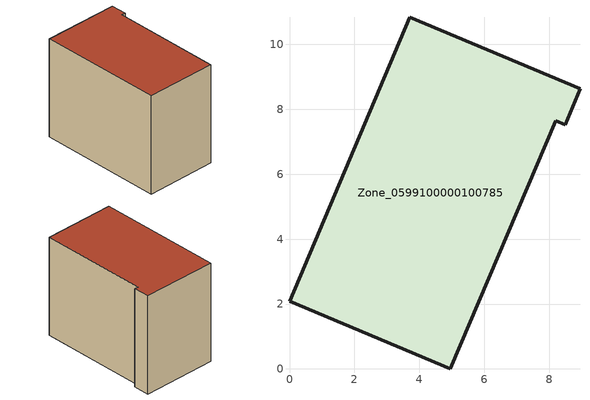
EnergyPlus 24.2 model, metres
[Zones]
Zone_0599100000100785
 floor ground (C_G): 0,2.09 3.71,10.84 8.95,8.63 8.49,7.52 8.21,7.64 4.95,0 z0
 wall outside (C_F): 3.71,10.84 0,2.09 4.95,0 8.21,7.64 8.49,7.52 8.95,8.63 3.71,10.84 z0:7.57
 roof outside (C_R): 8.95,8.63 3.71,10.84 0,2.09 4.95,0 8.21,7.64 8.49,7.52 z7.57
[BUILDING]
Pand.0599100000100785: North Axis=0; Terrain=City; Loads Convergence Tolerance Value=0.04; Temperature Convergence Tolerance Value=0.4; Solar Distribution=FullExterior; Maximum Number of Warmup Days=25; Minimum Number of Warmup Days=1
[Site:Location]
Rotterdam.The.Hague.AP_ZH_NLD Design_Conditions: Latitude=51.96; Longitude=4.45; Time Zone=1; Elevation=-4.5
[SITE:GROUNDTEMPERATURE:BUILDINGSURFACE]
18, 18, 18, 18, 18, 18, 18, 18, 18, 18, 18, 18
[MATERIAL] Thermal Absorptance=0.9; Solar Absorptance=0.7; Visible Absorptance=0.7
Name | Roughness | Thickness | Conductivity | Density | Specific Heat
G.TI.1975-1991 | MediumSmooth | 0.15 | 0.288461 | 540 | 1210
F.TI.1975-1991 | Rough | 0.3 | 0.230769 | 1920 | 840
R.TI.1975-1991 | MediumRough | 0.2 | 0.153846 | 1500 | 1000
[CONSTRUCTION]
C_G: G.TI.1975-1991
C_F: F.TI.1975-1991
C_R: R.TI.1975-1991
[ZONE]
Zone_0599100000100785: Type=1; Multiplier=1; Ceiling Height=Autocalculate; Volume=Autocalculate; Floor Area=autocalculate; Part of Total Floor Area=Yes
[ZONEINFILTRATION:DESIGNFLOWRATE]
Infil_Zone_0599100000100785: Zone or ZoneList or Space or SpaceList=Zone_0599100000100785; Schedule=AlwaysOn; Design Flow Rate Calculation Method=Flow/Area; Flow Rate per Floor Area=0.003; Constant Term Coefficient=1; Temperature Term Coefficient=0; Velocity Term Coefficient=0; Velocity Squared Term Coefficient=0
[HVACTEMPLATE:ZONE:IDEALLOADSAIRSYSTEM]
Zone_0599100000100785: Maximum Heating Supply Air Temperature=50; Minimum Cooling Supply Air Temperature=13; Maximum Heating Supply Air Humidity Ratio=0.0156; Minimum Cooling Supply Air Humidity Ratio=0.0077; Heating Limit=NoLimit; Cooling Limit=NoLimit; Dehumidification Control Type=ConstantSensibleHeatRatio; Cooling Sensible Heat Ratio=0.7; Dehumidification Setpoint=60; Humidification Control Type=None; Humidification Setpoint=30; Outdoor Air Method=None; Outdoor Air Flow Rate per Person=0.00944; Outdoor Air Flow Rate per Zone Floor Area=0; Outdoor Air Flow Rate per Zone=0; Demand Controlled Ventilation Type=None; Outdoor Air Economizer Type=NoEconomizer; Heat Recovery Type=None; Sensible Heat Recovery Effectiveness=0.7; Latent Heat Recovery Effectiveness=0.65
[ZONECONTROL:THERMOSTAT]
ThermostatControl_Zone_0599100000100785: Zone or ZoneList=Zone_0599100000100785; Control Type Schedule=DualSetpointControlType; Control 1=Thermostat_Zone_0599100000100785; Temperature Difference Between Cutout And Setpoint=0
[THERMOSTATSETPOINT:DUALSETPOINT]
Thermostat_Zone_0599100000100785: Heating Setpoint Temperature Schedule=HeatingSetpoint_Zone_0599100000100785; Cooling Setpoint Temperature Schedule=CoolingSetpoint_Zone_0599100000100785
[SCHEDULE:COMPACT]
HeatingSetpoint_Zone_0599100000100785: Through: 12/31, For: AllDays, Until: 24:00, 21
CoolingSetpoint_Zone_0599100000100785: Through: 12/31, For: AllDays, Until: 24:00, 24
DualSetpointControlType: Through: 12/31, For: AllDays, Until: 24:00, 4
AlwaysOn: Through: 12/31, For: AllDays, Until: 24:00, 1
